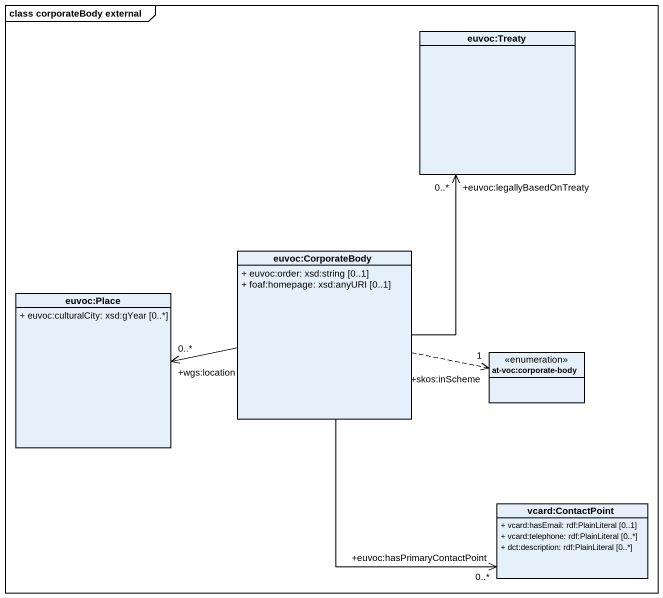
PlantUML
@startuml
mainframe class corporateBody external
hide circle
hide empty members
skinparam classAttributeIconSize 0
class "euvoc:Treaty" as euvoc_Treaty
class "euvoc:CorporateBody" as euvoc_CorporateBody {
  + euvoc:order: xsd:string [0..1]
  + foaf:homepage: xsd:anyURI [0..1]
}
class "euvoc:Place" as euvoc_Place {
  + euvoc:culturalCity: xsd:gYear [0..*]
}
enum "at-voc:corporate-body" as at_voc_corporate_body
class "vcard:ContactPoint" as vcard_ContactPoint {
  + vcard:hasEmail: rdf:PlainLiteral [0..1]
  + vcard:telephone: rdf:PlainLiteral [0..*]
  + dct:description: rdf:PlainLiteral [0..*]
}
euvoc_CorporateBody -up-> "+euvoc:legallyBasedOnTreaty\n0..*" euvoc_Treaty
euvoc_CorporateBody -left-> "+wgs:location\n0..*" euvoc_Place
euvoc_CorporateBody .right.> "+skos:inScheme\n1" at_voc_corporate_body
euvoc_CorporateBody --> "+euvoc:hasPrimaryContactPoint\n0..*" vcard_ContactPoint
@enduml
